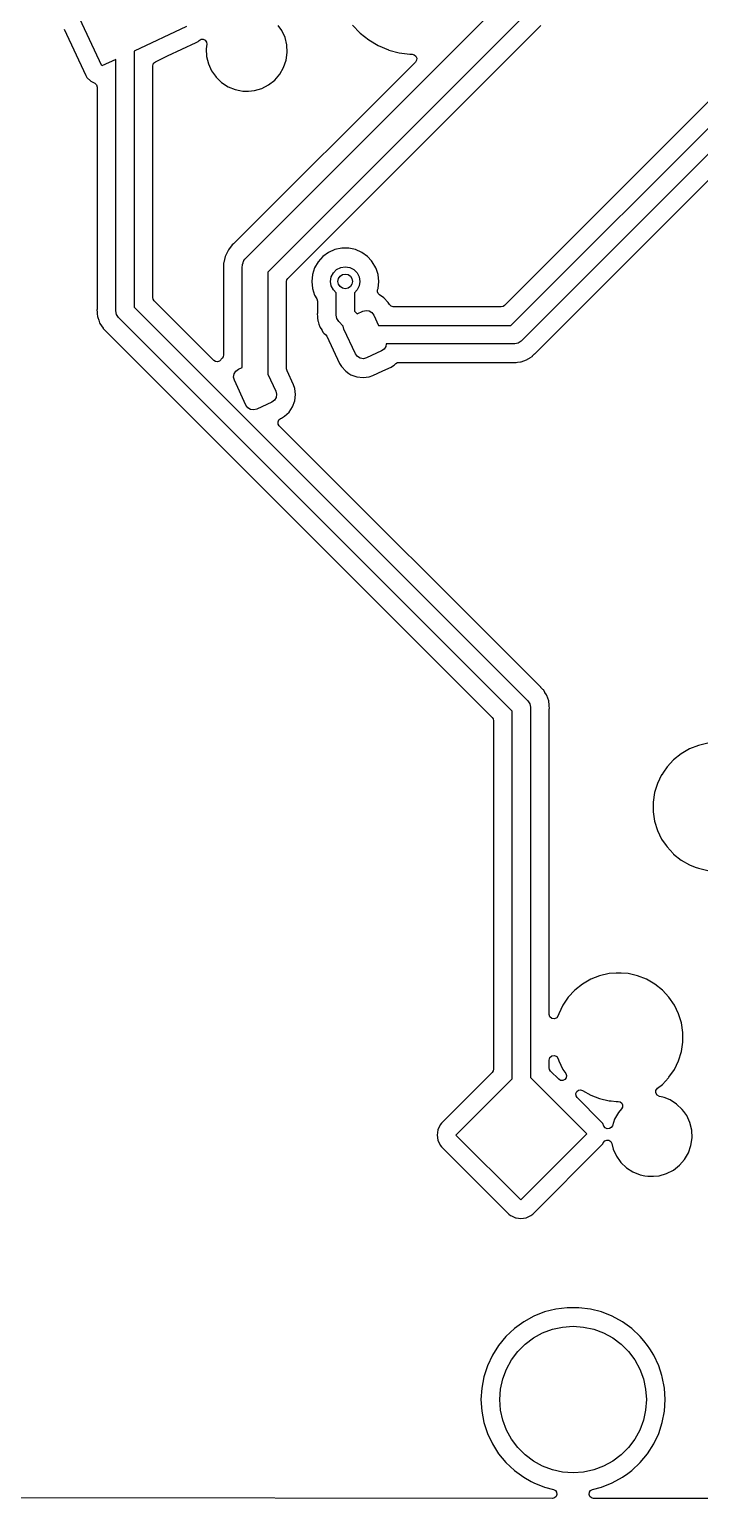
# Model space of a CAD drawing. Extents: x 15 to 269, y -160 to -43.
# Drawn here: x 172.87 to 191.16, y -159.93 to -119.83 of the extents above; entities that cross this region are included whole.
import ezdxf

# ---------------------------------------------------------------- set-up
doc = ezdxf.new("R2010")
doc.units = 0
doc.layers.add('BLACK', color=7, linetype='CONTINUOUS')

msp = doc.modelspace()

# ---------------------------------------------------------------- linework, layer by layer
at = {"layer": 'BLACK', "linetype": 'CONTINUOUS'}
for p, q in [((186.009, -127.911), (197.112, -116.808)), ((197.345, -117.283), (186.289, -128.338)), ((186.658, -128.688), (197.426, -117.921)), ((174.853, -120.832), (173.797, -118.566)), ((178.784, -126.063), (185.9, -118.947)), ((186.497, -119.339), (179.382, -126.455)), ((193.988, -119.213), (185.835, -127.366)), ((173.825, -119.831), (174.413, -121.091)), ((177.164, -119.755), (175.731, -120.423)), ((179.76, -119.861), (179.664, -119.727)), ((179.847, -120.053), (179.76, -119.861)), ((179.76, -119.861), (179.76, -119.861)), ((179.76, -119.861), (179.76, -119.861)), ((181.076, -125.48), (186.829, -119.727)), ((181.688, -119.72), (181.897, -119.936)), ((176.644, -120.558), (177.423, -120.195)), ((177.423, -120.195), (177.476, -120.163)), ((177.476, -120.163), (177.503, -120.136)), ((177.503, -120.136), (177.556, -120.104)), ((177.556, -120.104), (177.617, -120.101)), ((177.617, -120.101), (177.672, -120.129)), ((177.672, -120.129), (177.707, -120.179)), ((177.714, -120.24), (177.697, -120.362)), ((177.707, -120.179), (177.714, -120.24)), ((179.897, -120.257), (179.847, -120.053)), ((179.907, -120.467), (179.897, -120.257)), ((181.897, -119.936), (182.133, -120.122)), ((182.133, -120.122), (182.391, -120.275)), ((182.391, -120.275), (182.668, -120.392)), ((175.231, -120.656), (174.853, -120.832)), ((175.231, -127.517), (175.231, -120.656)), ((175.731, -120.423), (175.731, -127.414)), ((176.311, -120.714), (176.644, -120.558)), ((177.697, -120.362), (177.707, -120.572)), ((177.707, -120.572), (177.756, -120.776)), ((179.808, -120.874), (179.877, -120.675)), ((179.877, -120.675), (179.907, -120.467)), ((182.668, -120.392), (182.668, -120.392)), ((182.668, -120.392), (182.668, -120.392)), ((182.668, -120.392), (182.682, -120.396)), ((182.682, -120.396), (182.958, -120.472)), ((182.958, -120.472), (183.256, -120.512)), ((183.256, -120.512), (183.256, -120.512)), ((183.256, -120.512), (183.316, -120.512)), ((183.316, -120.512), (183.373, -120.525)), ((183.373, -120.525), (183.417, -120.563)), ((183.434, -120.674), (183.404, -120.724)), ((183.417, -120.563), (183.439, -120.617)), ((183.439, -120.617), (183.434, -120.674)), ((176.239, -120.826), (176.259, -120.759)), ((176.239, -127.152), (176.239, -120.826)), ((176.259, -120.759), (176.311, -120.714)), ((177.756, -120.776), (177.844, -120.968)), ((177.844, -120.968), (177.947, -121.113)), ((183.404, -120.724), (178.453, -125.675)), ((179.565, -121.215), (179.703, -121.056)), ((179.703, -121.056), (179.808, -120.874)), ((174.413, -121.091), (174.445, -121.143)), ((174.445, -121.143), (174.549, -121.246)), ((174.549, -121.246), (174.657, -121.304)), ((174.657, -121.304), (174.705, -121.349)), ((174.705, -121.349), (174.722, -121.413)), ((174.722, -121.413), (174.722, -127.453)), ((177.947, -121.113), (177.966, -121.139)), ((177.966, -121.139), (178.118, -121.284)), ((178.118, -121.284), (178.118, -121.284)), ((178.118, -121.284), (178.118, -121.284)), ((178.118, -121.284), (178.295, -121.398)), ((178.295, -121.398), (178.295, -121.398)), ((178.295, -121.398), (178.49, -121.476)), ((178.49, -121.476), (178.619, -121.501)), ((179.011, -121.501), (179.213, -121.442)), ((179.213, -121.442), (179.4, -121.345)), ((179.4, -121.345), (179.565, -121.215)), ((178.619, -121.501), (178.697, -121.516)), ((178.697, -121.516), (178.697, -121.516)), ((178.697, -121.516), (178.854, -121.516)), ((178.854, -121.516), (179.011, -121.501)), ((178.854, -121.516), (178.854, -121.516)), ((179.926, -126.629), (181.076, -125.48)), ((178.292, -125.865), (178.258, -125.938)), ((178.304, -125.845), (178.292, -125.865)), ((178.354, -125.783), (178.304, -125.845)), ((178.356, -125.78), (178.354, -125.783)), ((178.405, -125.716), (178.356, -125.78)), ((178.445, -125.682), (178.405, -125.716)), ((178.453, -125.675), (178.445, -125.682)), ((181.208, -125.841), (181.033, -125.919)), ((181.395, -125.801), (181.208, -125.841)), ((181.585, -125.801), (181.395, -125.801)), ((181.395, -125.801), (181.395, -125.801)), ((181.772, -125.841), (181.585, -125.801)), ((181.585, -125.801), (181.585, -125.801)), ((181.947, -125.919), (181.772, -125.841)), ((178.173, -126.3), (178.171, -126.38)), ((178.176, -126.194), (178.173, -126.217)), ((178.173, -126.217), (178.173, -126.297)), ((178.173, -126.297), (178.173, -126.3)), ((178.195, -126.116), (178.176, -126.194)), ((178.196, -126.113), (178.195, -126.116)), ((178.213, -126.034), (178.196, -126.113)), ((178.221, -126.012), (178.213, -126.034)), ((178.257, -125.941), (178.221, -126.012)), ((178.258, -125.938), (178.257, -125.941)), ((178.682, -126.31), (178.685, -126.274)), ((178.684, -126.267), (178.686, -126.263)), ((178.685, -126.274), (178.684, -126.267)), ((178.686, -126.252), (178.703, -126.205)), ((178.686, -126.263), (178.686, -126.252)), ((178.703, -126.205), (178.717, -126.156)), ((178.717, -126.156), (178.721, -126.15)), ((178.721, -126.15), (178.724, -126.143)), ((178.724, -126.143), (178.755, -126.104)), ((178.755, -126.104), (178.784, -126.063)), ((180.751, -126.173), (180.655, -126.338)), ((180.879, -126.031), (180.751, -126.173)), ((181.033, -125.919), (180.879, -126.031)), ((182.101, -126.031), (181.947, -125.919)), ((181.947, -125.919), (181.947, -125.919)), ((182.209, -126.151), (182.101, -126.031)), ((182.229, -126.173), (182.209, -126.151)), ((182.325, -126.338), (182.229, -126.173)), ((178.171, -126.38), (178.173, -126.403)), ((178.173, -126.403), (178.173, -128.717)), ((178.682, -129.057), (178.682, -126.31)), ((179.382, -126.455), (179.382, -129.242)), ((179.89, -126.717), (179.9, -126.67)), ((179.9, -126.67), (179.926, -126.629)), ((180.596, -126.52), (180.576, -126.71)), ((180.655, -126.338), (180.596, -126.52)), ((181.09, -126.71), (181.11, -126.586)), ((181.11, -126.586), (181.166, -126.475)), ((181.166, -126.475), (181.255, -126.386)), ((181.255, -126.386), (181.366, -126.33)), ((181.366, -126.33), (181.49, -126.31)), ((181.49, -126.31), (181.614, -126.33)), ((181.614, -126.33), (181.725, -126.386)), ((181.725, -126.386), (181.814, -126.475)), ((181.814, -126.475), (181.87, -126.586)), ((181.87, -126.586), (181.89, -126.71)), ((182.332, -126.362), (182.325, -126.338)), ((182.384, -126.52), (182.332, -126.362)), ((182.404, -126.71), (182.384, -126.52)), ((179.89, -129.101), (179.89, -126.717)), ((180.576, -126.71), (180.596, -126.9)), ((180.596, -126.9), (180.655, -127.082)), ((180.655, -127.082), (180.715, -127.184)), ((181.11, -126.834), (181.09, -126.71)), ((181.166, -126.945), (181.11, -126.834)), ((181.24, -127.019), (181.166, -126.945)), ((181.24, -127.629), (181.24, -127.019)), ((181.814, -126.945), (181.74, -127.019)), ((181.74, -127.019), (181.74, -127.525)), ((181.87, -126.834), (181.814, -126.945)), ((181.89, -126.71), (181.87, -126.834)), ((182.366, -126.992), (182.371, -126.938)), ((182.384, -127.042), (182.366, -126.992)), ((182.371, -126.938), (182.384, -126.9)), ((182.384, -126.9), (182.404, -126.71)), ((182.421, -127.08), (182.384, -127.042)), ((182.543, -127.16), (182.421, -127.08)), ((174.721, -127.471), (174.717, -127.495)), ((174.717, -127.495), (174.722, -127.545)), ((174.722, -127.453), (174.721, -127.471)), ((175.731, -127.414), (186.474, -138.157)), ((176.249, -127.199), (176.239, -127.152)), ((176.275, -127.24), (176.249, -127.199)), ((177.904, -128.868), (176.275, -127.24)), ((180.715, -127.184), (180.731, -127.246)), ((180.731, -127.246), (180.731, -127.564)), ((181.973, -127.522), (182.058, -127.501)), ((182.058, -127.501), (182.145, -127.515)), ((182.66, -127.285), (182.543, -127.16)), ((182.694, -127.342), (182.66, -127.285)), ((182.739, -127.386), (182.694, -127.342)), ((182.801, -127.403), (182.739, -127.386)), ((185.747, -127.403), (182.801, -127.403)), ((185.794, -127.393), (185.747, -127.403)), ((185.835, -127.366), (185.794, -127.393)), ((174.722, -127.545), (174.722, -127.556)), ((174.722, -127.556), (174.722, -127.562)), ((174.722, -127.562), (174.726, -127.593)), ((174.726, -127.593), (174.726, -127.596)), ((174.726, -127.596), (174.733, -127.673)), ((174.733, -127.673), (174.737, -127.693)), ((174.737, -127.693), (174.738, -127.694)), ((174.738, -127.694), (174.738, -127.694)), ((174.738, -127.694), (174.764, -127.765)), ((174.764, -127.765), (174.765, -127.768)), ((174.765, -127.768), (174.789, -127.841)), ((174.789, -127.841), (174.798, -127.859)), ((174.798, -127.859), (174.84, -127.924)), ((175.25, -127.613), (175.231, -127.517)), ((175.304, -127.694), (175.25, -127.613)), ((186.047, -138.437), (175.304, -127.694)), ((180.73, -127.582), (180.727, -127.607)), ((180.727, -127.607), (180.731, -127.656)), ((180.731, -127.564), (180.73, -127.582)), ((180.731, -127.656), (180.731, -127.667)), ((180.731, -127.667), (180.731, -127.673)), ((180.731, -127.673), (180.735, -127.704)), ((180.735, -127.704), (180.736, -127.708)), ((180.736, -127.708), (180.742, -127.784)), ((180.742, -127.784), (180.747, -127.804)), ((180.747, -127.804), (180.747, -127.805)), ((180.747, -127.805), (180.747, -127.805)), ((180.747, -127.805), (180.76, -127.84)), ((180.76, -127.84), (180.773, -127.876)), ((180.773, -127.876), (180.774, -127.88)), ((180.774, -127.88), (180.798, -127.953)), ((181.259, -127.724), (181.24, -127.629)), ((181.313, -127.806), (181.259, -127.724)), ((181.436, -127.928), (181.313, -127.806)), ((181.74, -127.525), (181.812, -127.597)), ((181.812, -127.597), (181.973, -127.522)), ((182.145, -127.515), (182.22, -127.56)), ((182.22, -127.56), (182.272, -127.631)), ((182.272, -127.631), (182.402, -127.911)), ((174.84, -127.924), (174.842, -127.927)), ((174.842, -127.927), (174.882, -127.991)), ((174.882, -127.991), (174.882, -127.991)), ((174.882, -127.991), (174.882, -127.992)), ((174.882, -127.992), (174.895, -128.008)), ((174.895, -128.008), (174.896, -128.008)), ((174.896, -128.008), (174.896, -128.008)), ((174.896, -128.008), (174.94, -128.05)), ((174.94, -128.05), (174.951, -128.06)), ((174.951, -128.06), (174.953, -128.063)), ((174.953, -128.063), (185.502, -138.611)), ((180.798, -127.953), (180.807, -127.97)), ((180.807, -127.97), (180.849, -128.035)), ((180.849, -128.035), (180.851, -128.038)), ((180.851, -128.038), (180.891, -128.102)), ((180.891, -128.102), (180.891, -128.102)), ((180.891, -128.102), (180.892, -128.103)), ((180.892, -128.103), (180.904, -128.119)), ((180.904, -128.119), (180.96, -128.171)), ((180.96, -128.171), (180.987, -128.209)), ((180.987, -128.209), (181.333, -128.95)), ((181.456, -128.011), (181.436, -127.928)), ((181.773, -128.691), (181.456, -128.011)), ((182.402, -127.911), (186.009, -127.911)), ((181.825, -128.762), (181.773, -128.691)), ((182.48, -128.61), (182.072, -128.8)), ((182.551, -128.558), (182.48, -128.61)), ((182.596, -128.483), (182.551, -128.558)), ((182.607, -128.411), (182.596, -128.483)), ((186.113, -128.411), (182.607, -128.411)), ((186.208, -128.392), (186.113, -128.411)), ((186.289, -128.338), (186.208, -128.392)), ((186.603, -128.746), (186.655, -128.691)), ((186.655, -128.691), (186.658, -128.688)), ((177.95, -128.897), (177.904, -128.868)), ((178.004, -128.904), (177.95, -128.897)), ((178.056, -128.887), (178.004, -128.904)), ((178.095, -128.849), (178.056, -128.887)), ((178.103, -128.836), (178.095, -128.849)), ((178.134, -128.807), (178.103, -128.836)), ((178.163, -128.766), (178.134, -128.807)), ((178.173, -128.717), (178.163, -128.766)), ((178.503, -129.159), (178.574, -129.107)), ((178.574, -129.107), (178.682, -129.057)), ((179.902, -129.154), (179.89, -129.101)), ((181.333, -128.95), (181.385, -129.037)), ((181.385, -129.037), (181.502, -129.162)), ((181.9, -128.808), (181.825, -128.762)), ((181.987, -128.821), (181.9, -128.808)), ((182.072, -128.8), (181.987, -128.821)), ((182.517, -129.154), (182.739, -129.05)), ((182.739, -129.05), (182.783, -129.024)), ((182.783, -129.024), (182.826, -128.998)), ((182.826, -128.998), (182.873, -128.953)), ((182.826, -128.998), (182.826, -128.998)), ((182.873, -128.953), (182.913, -128.928)), ((182.913, -128.928), (182.958, -128.92)), ((182.958, -128.92), (186.048, -128.92)), ((186.048, -128.92), (186.066, -128.921)), ((186.066, -128.921), (186.07, -128.921)), ((186.07, -128.921), (186.09, -128.924)), ((186.09, -128.924), (186.14, -128.92)), ((186.14, -128.92), (186.151, -128.92)), ((186.151, -128.92), (186.157, -128.92)), ((186.157, -128.92), (186.188, -128.916)), ((186.157, -128.92), (186.157, -128.92)), ((186.188, -128.916), (186.191, -128.916)), ((186.191, -128.916), (186.267, -128.909)), ((186.267, -128.909), (186.267, -128.909)), ((186.267, -128.909), (186.268, -128.909)), ((186.268, -128.909), (186.288, -128.905)), ((186.288, -128.905), (186.289, -128.904)), ((186.289, -128.904), (186.36, -128.878)), ((186.289, -128.904), (186.289, -128.904)), ((186.36, -128.878), (186.363, -128.877)), ((186.363, -128.877), (186.435, -128.853)), ((186.435, -128.853), (186.435, -128.853)), ((186.435, -128.853), (186.436, -128.853)), ((186.436, -128.853), (186.454, -128.844)), ((186.454, -128.844), (186.466, -128.836)), ((186.466, -128.836), (186.519, -128.802)), ((186.519, -128.802), (186.522, -128.8)), ((186.522, -128.8), (186.586, -128.76)), ((186.586, -128.76), (186.586, -128.76)), ((186.586, -128.76), (186.587, -128.76)), ((186.587, -128.76), (186.603, -128.747)), ((186.603, -128.747), (186.603, -128.746)), ((186.603, -128.746), (186.603, -128.746)), ((178.444, -129.321), (178.458, -129.234)), ((178.465, -129.406), (178.444, -129.321)), ((178.458, -129.234), (178.503, -129.159)), ((178.782, -130.086), (178.465, -129.406)), ((179.382, -129.242), (179.598, -129.705)), ((180.079, -129.535), (179.902, -129.154)), ((181.502, -129.162), (181.592, -129.221)), ((181.592, -129.221), (181.646, -129.256)), ((181.646, -129.256), (181.807, -129.315)), ((181.807, -129.315), (181.977, -129.335)), ((181.977, -129.335), (182.147, -129.315)), ((182.147, -129.315), (182.243, -129.282)), ((182.243, -129.282), (182.517, -129.154)), ((179.605, -129.878), (179.56, -129.953)), ((179.598, -129.705), (179.619, -129.791)), ((179.619, -129.791), (179.605, -129.878)), ((180.113, -129.63), (180.079, -129.535)), ((180.132, -129.801), (180.113, -129.63)), ((180.113, -129.971), (180.132, -129.801)), ((178.834, -130.157), (178.782, -130.086)), ((178.909, -130.202), (178.834, -130.157)), ((178.996, -130.216), (178.909, -130.202)), ((179.081, -130.195), (178.996, -130.216)), ((179.489, -130.004), (179.081, -130.195)), ((179.56, -129.953), (179.489, -130.004)), ((179.835, -130.393), (179.96, -130.275)), ((179.96, -130.275), (180.054, -130.132)), ((180.054, -130.132), (180.113, -129.971)), ((179.656, -130.546), (179.68, -130.492)), ((179.66, -130.605), (179.656, -130.546)), ((179.691, -130.655), (179.66, -130.605)), ((179.68, -130.492), (179.726, -130.455)), ((186.824, -137.788), (179.691, -130.655)), ((179.726, -130.455), (179.748, -130.445)), ((179.748, -130.445), (179.835, -130.393)), ((186.827, -137.791), (186.824, -137.788)), ((186.883, -137.844), (186.827, -137.791)), ((186.895, -137.859), (186.883, -137.844)), ((186.936, -137.924), (186.895, -137.859)), ((186.937, -137.927), (186.936, -137.924)), ((186.98, -137.992), (186.937, -137.927)), ((186.474, -138.157), (186.528, -138.238)), ((186.528, -138.238), (186.547, -138.334)), ((186.988, -138.01), (186.98, -137.992)), ((186.989, -138.011), (186.988, -138.01)), ((187.013, -138.083), (186.989, -138.011)), ((186.989, -138.011), (186.989, -138.011)), ((187.014, -138.086), (187.013, -138.083)), ((187.04, -138.157), (187.014, -138.086)), ((187.04, -138.159), (187.04, -138.157)), ((187.04, -138.157), (187.04, -138.157)), ((187.045, -138.178), (187.04, -138.159)), ((187.045, -138.179), (187.045, -138.178)), ((187.051, -138.255), (187.045, -138.179)), ((187.052, -138.258), (187.051, -138.255)), ((187.055, -138.289), (187.052, -138.258)), ((187.055, -138.295), (187.055, -138.289)), ((187.055, -138.289), (187.055, -138.289)), ((187.056, -138.306), (187.055, -138.295)), ((187.06, -138.356), (187.056, -138.306)), ((185.502, -138.611), (185.529, -138.652)), ((185.529, -138.652), (185.538, -138.699)), ((185.538, -138.699), (185.538, -148.209)), ((186.047, -148.471), (186.047, -138.437)), ((186.547, -138.334), (186.547, -138.334)), ((186.547, -138.334), (186.547, -148.436)), ((187.055, -138.398), (187.057, -138.38)), ((187.055, -146.713), (187.055, -138.398)), ((187.057, -138.376), (187.06, -138.356)), ((187.057, -138.38), (187.057, -138.376)), ((190.881, -139.469), (190.654, -139.6)), ((191.125, -139.373), (190.881, -139.469)), ((191.381, -139.315), (191.125, -139.373)), ((190.448, -139.764), (190.27, -139.956)), ((190.654, -139.6), (190.448, -139.764)), ((190.12, -140.179), (190.008, -140.409)), ((190.122, -140.173), (190.12, -140.179)), ((190.123, -140.173), (190.122, -140.173)), ((190.17, -140.103), (190.123, -140.173)), ((190.27, -139.956), (190.17, -140.103)), ((189.931, -140.66), (189.892, -140.92)), ((190.008, -140.409), (189.931, -140.66)), ((189.892, -140.92), (189.892, -141.182)), ((189.892, -141.182), (189.931, -141.441)), ((189.931, -141.441), (190.008, -141.692)), ((190.008, -141.692), (190.122, -141.928)), ((190.122, -141.928), (190.243, -142.106)), ((190.243, -142.106), (190.27, -142.145)), ((190.27, -142.145), (190.44, -142.328)), ((190.44, -142.328), (190.448, -142.338)), ((190.448, -142.338), (190.654, -142.501)), ((190.654, -142.501), (190.881, -142.632)), ((190.881, -142.632), (191.039, -142.695)), ((191.039, -142.695), (191.124, -142.728)), ((191.124, -142.728), (191.125, -142.728)), ((191.125, -142.728), (191.381, -142.787)), ((187.96, -145.887), (187.754, -146.05)), ((188.187, -145.755), (187.96, -145.887)), ((188.431, -145.66), (188.187, -145.755)), ((188.687, -145.601), (188.431, -145.66)), ((188.883, -145.586), (188.687, -145.601)), ((189.014, -145.586), (188.883, -145.586)), ((188.883, -145.586), (188.883, -145.586)), ((189.21, -145.601), (189.014, -145.586)), ((189.014, -145.586), (189.014, -145.586)), ((189.466, -145.66), (189.21, -145.601)), ((189.71, -145.755), (189.466, -145.66)), ((189.937, -145.887), (189.71, -145.755)), ((190.142, -146.05), (189.937, -145.887)), ((189.937, -145.887), (189.937, -145.887)), ((187.576, -146.242), (187.428, -146.459)), ((187.754, -146.05), (187.576, -146.242)), ((190.321, -146.242), (190.142, -146.05)), ((190.142, -146.05), (190.142, -146.05)), ((190.142, -146.05), (190.142, -146.05)), ((190.469, -146.459), (190.321, -146.242)), ((190.321, -146.242), (190.321, -146.242)), ((190.321, -146.242), (190.321, -146.242)), ((187.075, -146.78), (187.055, -146.713)), ((187.298, -146.749), (187.259, -146.807)), ((187.314, -146.696), (187.298, -146.749)), ((187.428, -146.459), (187.314, -146.696)), ((190.582, -146.696), (190.469, -146.459)), ((190.66, -146.946), (190.582, -146.696)), ((187.127, -146.825), (187.075, -146.78)), ((187.196, -146.836), (187.127, -146.825)), ((187.259, -146.807), (187.196, -146.836)), ((190.699, -147.206), (190.66, -146.946)), ((190.66, -147.728), (190.699, -147.468)), ((190.699, -147.468), (190.699, -147.206)), ((187.055, -147.961), (187.075, -147.894)), ((187.075, -147.894), (187.127, -147.849)), ((187.127, -147.849), (187.196, -147.838)), ((187.196, -147.838), (187.259, -147.866)), ((187.259, -147.866), (187.298, -147.924)), ((187.298, -147.924), (187.314, -147.978)), ((190.582, -147.978), (190.66, -147.728)), ((185.502, -148.297), (184.117, -149.681)), ((185.529, -148.256), (185.502, -148.297)), ((185.538, -148.209), (185.529, -148.256)), ((187.055, -148.174), (187.055, -147.961)), ((187.065, -148.221), (187.055, -148.174)), ((187.092, -148.261), (187.065, -148.221)), ((187.314, -148.484), (187.092, -148.261)), ((187.314, -147.978), (187.428, -148.215)), ((187.428, -148.215), (187.504, -148.326)), ((187.504, -148.326), (187.525, -148.383)), ((190.321, -148.431), (190.469, -148.215)), ((190.469, -148.215), (190.582, -147.978)), ((184.511, -150.006), (186.047, -148.471)), ((186.547, -148.436), (188.082, -149.971)), ((187.366, -148.515), (187.314, -148.484)), ((187.426, -148.517), (187.366, -148.515)), ((187.481, -148.491), (187.426, -148.517)), ((187.517, -148.443), (187.481, -148.491)), ((187.525, -148.383), (187.517, -148.443)), ((189.967, -148.789), (190.007, -148.732)), ((190.007, -148.732), (190.142, -148.624)), ((190.142, -148.624), (190.307, -148.447)), ((190.307, -148.447), (190.321, -148.431)), ((190.321, -148.431), (190.321, -148.431)), ((190.321, -148.431), (190.321, -148.431)), ((187.782, -148.877), (187.806, -148.823)), ((187.786, -148.936), (187.782, -148.877)), ((187.817, -148.986), (187.786, -148.936)), ((187.806, -148.823), (187.852, -148.786)), ((188.476, -149.646), (187.817, -148.986)), ((187.852, -148.786), (187.91, -148.775)), ((187.91, -148.775), (187.966, -148.791)), ((187.966, -148.791), (188.187, -148.919)), ((188.187, -148.919), (188.431, -149.014)), ((188.431, -149.014), (188.687, -149.073)), ((188.687, -149.073), (188.743, -149.077)), ((188.743, -149.077), (188.883, -149.087)), ((188.883, -149.087), (188.935, -149.087)), ((188.935, -149.087), (188.99, -149.1)), ((188.99, -149.1), (189.033, -149.136)), ((189.033, -149.136), (189.057, -149.187)), ((189.964, -148.859), (189.967, -148.789)), ((189.999, -148.919), (189.964, -148.859)), ((190.061, -148.951), (189.999, -148.919)), ((190.158, -148.969), (190.061, -148.951)), ((190.195, -148.984), (190.158, -148.969)), ((190.158, -148.969), (190.158, -148.969)), ((190.158, -148.969), (190.158, -148.969)), ((190.353, -149.048), (190.195, -148.984)), ((190.53, -149.161), (190.353, -149.048)), ((188.945, -149.389), (188.84, -149.571)), ((189.029, -149.293), (188.945, -149.389)), ((189.055, -149.243), (189.029, -149.293)), ((189.057, -149.187), (189.055, -149.243)), ((190.683, -149.307), (190.53, -149.161)), ((190.53, -149.161), (190.53, -149.161)), ((190.53, -149.161), (190.53, -149.161)), ((190.723, -149.364), (190.683, -149.307)), ((190.805, -149.478), (190.723, -149.364)), ((190.892, -149.669), (190.805, -149.478)), ((190.805, -149.478), (190.805, -149.478)), ((190.805, -149.478), (190.805, -149.478)), ((184.018, -149.862), (183.998, -150.006)), ((184.079, -149.729), (184.018, -149.862)), ((184.117, -149.681), (184.079, -149.729)), ((188.514, -149.693), (188.476, -149.646)), ((188.547, -149.765), (188.514, -149.693)), ((188.583, -149.811), (188.547, -149.765)), ((188.636, -149.835), (188.583, -149.811)), ((188.695, -149.832), (188.636, -149.835)), ((188.745, -149.803), (188.695, -149.832)), ((188.777, -149.754), (188.745, -149.803)), ((188.84, -149.571), (188.777, -149.754)), ((190.942, -149.874), (190.892, -149.669)), ((190.952, -150.084), (190.942, -149.874)), ((183.998, -150.006), (184.018, -150.151)), ((184.018, -150.151), (184.079, -150.284)), ((184.079, -150.284), (184.117, -150.331)), ((184.117, -150.331), (185.954, -152.168)), ((186.279, -151.774), (184.511, -150.006)), ((188.082, -149.971), (186.279, -151.774)), ((186.604, -152.168), (188.476, -150.296)), ((188.476, -150.296), (188.514, -150.249)), ((188.514, -150.249), (188.53, -150.215)), ((188.53, -150.215), (188.568, -150.168)), ((188.568, -150.168), (188.624, -150.144)), ((188.624, -150.144), (188.684, -150.15)), ((188.684, -150.15), (188.735, -150.183)), ((188.735, -150.183), (188.763, -150.237)), ((188.763, -150.237), (188.801, -150.393)), ((190.853, -150.491), (190.922, -150.292)), ((190.922, -150.292), (190.952, -150.084)), ((188.801, -150.393), (188.888, -150.584)), ((188.888, -150.584), (188.994, -150.733)), ((188.994, -150.733), (189.01, -150.756)), ((189.01, -150.756), (189.162, -150.901)), ((190.61, -150.832), (190.748, -150.673)), ((190.748, -150.673), (190.853, -150.491)), ((189.162, -150.901), (189.162, -150.901)), ((189.162, -150.901), (189.162, -150.901)), ((189.162, -150.901), (189.339, -151.014)), ((189.339, -151.014), (189.339, -151.014)), ((189.339, -151.014), (189.535, -151.093)), ((189.535, -151.093), (189.663, -151.117)), ((189.663, -151.117), (189.741, -151.132)), ((189.741, -151.132), (189.741, -151.132)), ((189.741, -151.132), (189.899, -151.132)), ((189.899, -151.132), (190.056, -151.117)), ((189.899, -151.132), (189.899, -151.132)), ((190.056, -151.117), (190.258, -151.058)), ((190.258, -151.058), (190.445, -150.962)), ((190.445, -150.962), (190.61, -150.832)), ((185.954, -152.168), (186.001, -152.206)), ((186.001, -152.206), (186.001, -152.206)), ((186.001, -152.206), (186.001, -152.206)), ((186.001, -152.206), (186.023, -152.216)), ((186.023, -152.216), (186.134, -152.267)), ((186.134, -152.267), (186.153, -152.27)), ((186.153, -152.27), (186.279, -152.288)), ((186.279, -152.288), (186.424, -152.267)), ((186.424, -152.267), (186.557, -152.206)), ((186.557, -152.206), (186.604, -152.168)), ((187.235, -154.757), (186.929, -154.836)), ((187.548, -154.718), (187.235, -154.757)), ((187.864, -154.718), (187.548, -154.718)), ((187.548, -154.718), (187.548, -154.718)), ((188.177, -154.757), (187.864, -154.718)), ((187.864, -154.718), (187.864, -154.718)), ((188.483, -154.836), (188.177, -154.757)), ((186.359, -155.104), (186.104, -155.289)), ((186.636, -154.952), (186.359, -155.104)), ((186.929, -154.836), (186.636, -154.952)), ((188.776, -154.952), (188.483, -154.836)), ((189.053, -155.104), (188.776, -154.952)), ((189.308, -155.289), (189.053, -155.104)), ((185.874, -155.505), (185.673, -155.749)), ((186.104, -155.289), (185.874, -155.505)), ((186.396, -155.715), (186.625, -155.543)), ((186.625, -155.543), (186.875, -155.407)), ((186.875, -155.407), (187.143, -155.307)), ((187.143, -155.307), (187.421, -155.246)), ((187.421, -155.246), (187.706, -155.226)), ((187.706, -155.226), (187.991, -155.246)), ((187.991, -155.246), (188.269, -155.307)), ((188.269, -155.307), (188.537, -155.407)), ((188.537, -155.407), (188.787, -155.543)), ((188.787, -155.543), (189.016, -155.715)), ((189.538, -155.505), (189.308, -155.289)), ((189.634, -155.621), (189.538, -155.505)), ((185.673, -155.749), (185.503, -156.015)), ((186.023, -156.145), (186.195, -155.916)), ((186.195, -155.916), (186.396, -155.715)), ((189.016, -155.715), (189.217, -155.916)), ((189.217, -155.916), (189.389, -156.145)), ((189.739, -155.749), (189.634, -155.621)), ((189.797, -155.839), (189.739, -155.749)), ((189.909, -156.015), (189.797, -155.839)), ((185.369, -156.301), (185.272, -156.601)), ((185.503, -156.015), (185.369, -156.301)), ((185.887, -156.395), (186.023, -156.145)), ((189.389, -156.145), (189.525, -156.395)), ((190.043, -156.301), (189.909, -156.015)), ((190.13, -156.568), (190.043, -156.301)), ((185.272, -156.601), (185.212, -156.911)), ((185.726, -156.941), (185.787, -156.663)), ((185.787, -156.663), (185.887, -156.395)), ((189.525, -156.395), (189.625, -156.663)), ((189.625, -156.663), (189.686, -156.941)), ((190.14, -156.601), (190.13, -156.568)), ((190.2, -156.911), (190.14, -156.601)), ((185.212, -156.911), (185.193, -157.226)), ((185.706, -157.226), (185.726, -156.941)), ((189.686, -156.941), (189.706, -157.226)), ((190.219, -157.226), (190.2, -156.911)), ((185.193, -157.226), (185.212, -157.541)), ((185.212, -157.541), (185.272, -157.851)), ((185.726, -157.511), (185.706, -157.226)), ((185.787, -157.789), (185.726, -157.511)), ((189.686, -157.511), (189.625, -157.789)), ((189.706, -157.226), (189.686, -157.511)), ((190.14, -157.851), (190.2, -157.541)), ((190.2, -157.541), (190.219, -157.226)), ((185.272, -157.851), (185.369, -158.151)), ((185.887, -158.057), (185.787, -157.789)), ((189.625, -157.789), (189.525, -158.057)), ((190.043, -158.151), (190.14, -157.851)), ((185.369, -158.151), (185.503, -158.437)), ((186.023, -158.307), (185.887, -158.057)), ((186.195, -158.536), (186.023, -158.307)), ((189.389, -158.307), (189.217, -158.536)), ((189.525, -158.057), (189.389, -158.307)), ((189.909, -158.437), (190.043, -158.151)), ((185.503, -158.437), (185.673, -158.703)), ((185.673, -158.703), (185.874, -158.947)), ((186.396, -158.737), (186.195, -158.536)), ((186.625, -158.909), (186.396, -158.737)), ((189.016, -158.737), (188.787, -158.909)), ((189.217, -158.536), (189.016, -158.737)), ((189.538, -158.947), (189.739, -158.703)), ((189.739, -158.703), (189.909, -158.437)), ((185.874, -158.947), (186.104, -159.163)), ((186.104, -159.163), (186.359, -159.348)), ((186.875, -159.045), (186.625, -158.909)), ((187.143, -159.145), (186.875, -159.045)), ((187.421, -159.206), (187.143, -159.145)), ((188.269, -159.145), (187.991, -159.206)), ((188.537, -159.045), (188.269, -159.145)), ((188.787, -158.909), (188.537, -159.045)), ((189.201, -159.24), (189.308, -159.163)), ((189.308, -159.163), (189.538, -158.947)), ((189.538, -158.947), (189.538, -158.947)), ((189.538, -158.947), (189.538, -158.947)), ((186.359, -159.348), (186.561, -159.459)), ((186.561, -159.459), (186.636, -159.5)), ((186.636, -159.5), (186.929, -159.616)), ((187.706, -159.226), (187.421, -159.206)), ((187.991, -159.206), (187.706, -159.226)), ((188.483, -159.616), (188.776, -159.5)), ((188.776, -159.5), (189.053, -159.348)), ((189.053, -159.348), (189.201, -159.24)), ((187.141, -159.923), (91.0806, -159.82)), ((186.929, -159.616), (187.172, -159.679)), ((187.198, -159.909), (187.141, -159.923)), ((187.172, -159.679), (187.224, -159.707)), ((187.243, -159.87), (187.198, -159.909)), ((187.224, -159.707), (187.257, -159.756)), ((187.264, -159.814), (187.243, -159.87)), ((187.257, -159.756), (187.264, -159.814)), ((188.143, -159.815), (188.15, -159.757)), ((188.165, -159.871), (188.143, -159.815)), ((188.15, -159.757), (188.184, -159.708)), ((188.209, -159.91), (188.165, -159.871)), ((188.184, -159.708), (188.236, -159.68)), ((188.266, -159.924), (188.209, -159.91)), ((188.236, -159.68), (188.483, -159.616)), ((193.114, -159.929), (188.266, -159.924))]:
    msp.add_line(p, q, dxfattribs=at)
at = {"layer": 'BLACK'}
msp.add_circle((181.49, -126.71), 0.2, dxfattribs=at)

doc.saveas('drawing.dxf')
